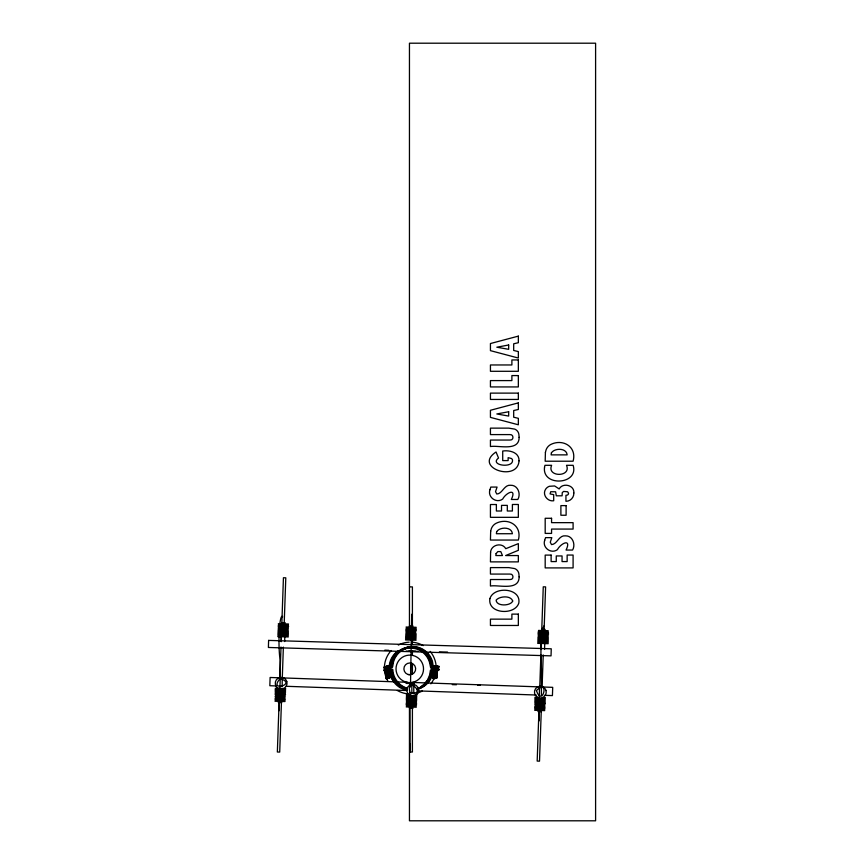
<?xml version="1.0" encoding="UTF-8"?>
<svg xmlns="http://www.w3.org/2000/svg" width="864" height="864" viewBox="0 0 864 864"><rect width="100%" height="100%" fill="white"/><g stroke="black" fill="none" stroke-linecap="round" stroke-linejoin="round"><path stroke-width="1.3" d="M410.087 744.055L410.054 752.425L409.968 692.572C405.464 674.406 428.328 696.244 409.968 692.572M410.476 686.956L411.718 614.261L411.815 620.06M281.124 641.455L281.264 636.746M284.656 641.552L284.796 636.844M544.558 649.458L544.73 643.561M279.115 701.568L277.355 752.004L279.709 752.09L281.88 689.699M279.947 677.668L281.016 647.028M281.2 641.693L283.435 577.735L285.79 577.822L284.213 623.128M282.301 677.754L283.37 647.104M538.898 711.968L537.181 761.076L539.514 761.162L541.696 698.771M539.773 686.902L540.886 654.869M541.069 649.534L543.262 586.818L545.605 586.894L544.115 629.597M542.106 686.977L543.229 654.955M279.115 710.705L280.249 678.64M392.224 665.863L386.1 666.371L386.154 667.883L387.493 667.796M432.356 670.583L438.502 670.054L438.512 669.308L431.892 669.611L431.093 674.438L429.116 679.223L425.963 683.327L421.859 686.48M431.795 674.255C429.872 680.972 424.494 686.362 417.776 688.284M420.39 687.074L424.494 683.921L427.648 679.817L429.624 675.032L430.423 670.205L436.244 669.935M280.066 678.661C267.721 692.734 298.058 683.856 280.066 678.661L280.066 659.815A24.635 3.046 -90 0 1 279.299 630.169A24.635 3.046 -90 0 1 282.658 616.874M433.663 669.881L432.529 674.46A20.585 20.585 0 0 1 417.971 689.008M389.405 667.138L390.593 662.558A20.585 20.585 0 0 1 430.348 662.558L431.158 667.084L439.182 667.116L439.214 666.371L433.231 666.241L432.529 661.792A20.585 20.585 0 0 0 392.764 661.792L391.954 667.105L385.398 667.289L385.376 666.544L391.316 666.382L392.062 661.964A20.585 20.585 0 0 1 431.827 661.964L432.389 666.468L433.22 667.116M480.276 685.26L477.576 685.174M410.054 586.894L412.409 586.894L412.409 627.167M438.491 666.544L432.367 666.112M389.362 666.749L387.256 666.749L387.256 665.831L389.362 665.831L389.308 667.289M389.254 666.792L389.945 666.792M435.942 666.792L437.119 666.792M387.374 667.429L389.761 667.483M434.549 667.429L436.936 667.483M385.906 667.57L389.07 667.656M433.08 667.57L436.244 667.656M388.346 667.71L389.945 667.71M433.253 667.796L434.743 667.796M435.942 667.71L437.119 667.71M387.547 668.12L389.945 668.164M434.722 668.12L437.119 668.164M386.078 668.25L389.761 668.39M433.253 668.25L436.936 668.39M385.906 668.477L389.07 668.574M433.08 668.477L436.244 668.574M386.078 668.704L387.493 668.704M388.346 668.617L389.945 668.617M433.253 668.704L434.668 668.704M435.942 668.617L437.119 668.617M385.906 668.93L389.761 668.844M433.08 668.93L436.936 668.844M387.547 669.028L389.945 669.071M434.722 669.028L437.119 669.071M386.078 669.622L386.64 669.622M436.968 669.125L436.968 669.881L439.204 669.881L439.214 669.125L432.594 669.438L431.827 674.633A20.585 20.585 0 0 1 417.269 689.191M389.2 670.216L389.761 670.216M389.254 670.442L389.945 670.442M389.2 670.669L390.031 670.95L390.593 675.227A20.585 20.585 0 0 0 405.151 689.774L407.365 690.131M436.709 670.648L437.044 669.902M388.076 670.896L390.69 670.788L390.69 669.622M435.942 670.896L437.864 670.788L437.864 669.622M386.078 670.993L389.999 670.961L389.999 669.794L386.554 669.794L386.554 670.961M433.274 670.993L437.173 670.961L437.173 669.794L433.728 669.794L433.728 670.961M385.906 671.22L387.742 671.22M388.249 671.134L389.761 671.134M433.102 671.22L434.819 671.22M435.802 671.134L436.936 671.134M386.078 671.447L389.945 671.36M433.274 671.447L437.119 671.36M389.761 671.587L385.085 671.555L385.085 670.388L386.802 670.388L386.802 671.555M432.259 671.555L436.936 671.587M385.906 671.674L389.945 671.814M433.08 671.674L437.119 671.814M386.078 671.9L389.243 671.998M433.253 671.9L436.417 671.998M385.906 672.127L387.774 672.127M388.249 672.041L389.761 672.041M433.08 672.127L434.916 672.127M435.802 672.041L436.936 672.041M386.078 672.354L389.945 672.268M433.253 672.354L437.119 672.268M387.374 672.451L389.761 672.494M434.549 672.451L436.936 672.494M385.906 672.581L389.07 672.678M433.08 672.581L436.244 672.678M386.078 672.808L389.945 672.721M433.253 672.808L437.119 672.721M385.906 673.045L387.774 673.045M388.249 672.959L389.761 672.959M433.08 673.045L434.916 673.045M435.802 672.959L436.936 672.959M387.547 673.132L389.945 673.186M434.722 673.132L437.119 673.186M386.078 673.272L389.761 673.412M433.253 673.272L436.936 673.412M385.906 673.499L389.07 673.585M433.08 673.499L436.244 673.585M386.078 673.726L387.493 673.726M388.346 673.639L389.945 673.639M433.253 673.726L434.743 673.726M435.942 673.639L437.119 673.639M385.906 673.952L389.761 673.866M433.08 673.952L436.936 673.866M387.547 674.05L389.945 674.093M434.722 674.05L437.119 674.093M386.078 674.179L389.761 674.32M433.253 674.179L436.936 674.32M385.906 674.406L389.07 674.503M433.08 674.406L436.244 674.503M386.078 674.633L387.493 674.633M388.346 674.546L389.945 674.546M433.253 674.633L434.743 674.633M435.942 674.546L437.119 674.546M385.906 674.87L389.761 674.773M433.08 674.87L436.936 674.773M387.547 674.957L389.945 675.011M434.722 674.957L437.119 675.011M386.078 675.097L389.761 675.238M433.253 675.097L436.936 675.238M385.906 675.324L389.07 675.41M433.08 675.324L436.244 675.41M386.078 675.551L387.493 675.551M388.346 675.464L389.945 675.464M433.253 675.551L434.743 675.551M435.942 675.464L437.119 675.464M385.906 675.778L389.761 675.691M433.08 675.778L436.936 675.691M387.547 675.875L389.945 675.918M434.722 675.875L437.119 675.918M386.078 676.004L389.243 676.102M433.253 676.004L436.417 676.102M385.906 676.231L387.493 676.231M388.346 676.145L389.761 676.145M433.08 676.231L434.916 676.231M435.802 676.145L436.936 676.145M386.078 676.458L389.945 676.372M433.253 676.458L437.119 676.372M387.374 676.555L389.761 676.598M434.549 676.555L436.936 676.598M385.906 676.696L389.945 676.836M433.08 676.696L437.119 676.836M386.078 676.922L389.243 677.009M433.253 676.922L436.417 677.009M385.906 677.149L387.493 677.149M388.346 677.063L389.761 677.063M433.08 677.149L434.916 677.149M435.802 677.063L436.936 677.063M386.078 677.376L389.945 677.29M433.253 677.376L437.119 677.29M387.374 677.462L389.761 677.516M434.549 677.462L436.936 677.516M385.906 677.603L389.945 677.743M433.08 677.603L437.119 677.743M386.078 677.83L389.804 677.927M433.253 677.83L436.979 677.927M385.906 678.056L389.102 678.11M433.08 678.056L436.277 678.11M386.078 678.283L387.59 678.283M433.253 678.283L434.765 678.283M385.906 678.51L387.774 678.51M433.08 678.51L434.948 678.51M386.046 678.694L387.634 678.694M433.22 678.694L434.808 678.694M412.031 682.927L413.618 682.927M411.329 683.1L413.759 683.068M411.188 683.251L413.575 683.262M411.361 683.435L413.759 683.446M409.86 683.694L413.575 683.629M409.72 683.845L413.759 683.813M409.892 684.029L413.575 683.996M409.72 684.212L413.759 684.18M409.892 684.396L413.575 684.364M409.72 684.58L413.759 684.547M409.892 684.774L410.843 684.774M409.72 684.958L410.897 684.958M409.892 685.141L410.843 685.141M409.72 685.325L410.897 685.325M409.892 685.508L410.843 685.508M410.054 752.004L412.409 752.004L412.409 707.702M406.231 651.089L418.068 651.402M439.387 651.877L447.541 652.061M409.547 683.683L412.247 683.748M452.282 684.634L456.44 684.731M541.62 629.327L545.152 629.435M409.439 625.936L412.97 626.033M281.74 622.609L285.217 622.717M538.466 630.418L548.23 630.709M406.08 627.005L416.254 627.307M278.327 623.689L288.5 623.992M538.229 631.584L548.402 631.886M406.048 628.193L416.221 628.484M279.709 624.91L278.294 624.866L288.468 625.169L287.053 625.126M544.644 632.956L548.575 633.074L537.98 632.761L542.03 632.88M405.799 629.359L416.394 629.672M278.046 626.033L288.641 626.357M537.948 633.938L548.543 634.252M405.767 630.536L416.362 630.85M278.197 627.221L288.425 627.523M538.099 635.116L548.316 635.418M408.197 631.789L405.929 631.724L415.606 632.005M278.176 628.398L288.382 628.7M538.067 636.293L548.273 636.595M405.886 632.902L416.092 633.204M278.132 629.575L288.252 629.878M537.883 637.47L548.392 637.783M405.702 634.068L416.21 634.381M277.949 630.752L288.457 631.066M537.851 638.647L548.359 638.96M405.67 635.245L416.178 635.558M277.916 631.93L288.425 632.243M537.764 639.824L548.37 640.138M405.583 636.422L416.189 636.736M277.841 633.107L288.436 633.42M537.732 641.002L548.338 641.315M405.551 637.6L416.156 637.913M277.798 634.284L288.403 634.597M537.71 642.179L548.284 642.492M405.529 638.777L416.102 639.09M277.873 635.461L288.36 635.774M537.678 643.356L548.251 643.669M405.497 639.954L416.07 640.267M277.744 636.638L288.317 636.952M285.714 688.597L275.227 688.284M275.119 689.461L285.682 689.774M534.838 697.356L538.369 697.464M545.411 697.669L542.419 697.583M406.372 693.954L408.661 694.019M415.109 694.213L416.934 694.267M275.108 690.638L285.617 690.952M534.805 698.533L545.368 698.846M406.339 695.131L411.847 695.293M413.381 695.336L416.902 695.444M275.076 691.816L285.584 692.129M534.805 699.71L545.314 700.024M406.339 696.308L416.848 696.622M275.162 693.004L285.422 693.306M534.773 700.888L545.27 701.201M406.296 697.486L416.804 697.799M274.957 694.17L285.563 694.494M534.686 702.065L545.281 702.378M406.22 698.663L416.815 698.976M285.239 695.66L275.378 695.369M534.838 703.253L545.249 703.555L544.525 703.534M406.177 699.84L416.783 700.153M275.087 696.535L285.293 696.838M534.805 704.43L545.011 704.732M406.339 701.017L416.545 701.33M275.27 697.723L285.034 698.015M535.032 705.607L544.892 705.91M406.307 702.205L416.513 702.508M274.871 698.89L285.379 699.203M534.589 706.774L545.098 707.087M406.123 703.372L416.632 703.685M275.033 700.067L285.12 700.369M534.557 707.951L545.065 708.264M406.091 704.549L416.599 704.862M275 701.244L285.077 701.546M534.719 709.139L544.806 709.441M406.253 705.737L416.34 706.039M278.262 702.518L281.761 702.626M534.686 710.316L544.774 710.618M406.22 706.914L416.308 707.216M537.948 711.59L541.458 711.698M409.482 708.188L412.992 708.296M279.536 677.808L270.119 677.484L269.838 685.724L276.566 685.962M283.576 677.948L407.376 682.279M412.765 682.463L539.255 686.88M541.372 686.956L552.712 687.344L552.42 695.596L544.352 695.315M405.994 683.402L412.722 683.64M285.984 686.286L407.095 690.52M417.863 690.898L536.274 695.023M408.942 651.002L415.67 651.305M384.836 650.138L388.843 650.322M408.251 674.557L410.627 674.644L410.627 663.088M407.484 689.332C397.667 688.424 391.295 679.072 390.377 670.054M407.516 688.284C399.2 686.005 393.098 678.164 392.828 669.589C391.219 667.84 388.001 670.064 386.078 669.168L386.154 670.648L383.929 670.648L383.908 669.902L386.694 669.881L386.694 669.125M406.814 688.457C400.108 686.534 394.718 681.156 392.796 674.438M392.213 670.216L387.547 669.935L387.623 669.308M538.877 719.474L539.071 720.911L539.449 687.528M541.404 695.477L541.404 668.531A28.771 3.64 -90 0 1 544.018 625.828M438.415 666.371L438.512 667.289L432.13 667.192L431.093 662.159A19.829 19.829 0 0 0 392.796 662.159M438.156 669.125L438.156 669.881M437.724 666.544L437.8 667.289M437.454 669.308L437.368 670.788M437.238 666.565L437.238 665.658L435.132 665.658L435.132 666.565M436.968 666.371L437.044 667.883L430.661 667.786L429.624 662.753A19.829 19.829 0 0 0 391.327 662.753L390.485 667.699L383.929 667.883L383.908 667.138L392.591 666.986L393.498 661.986A19.829 19.829 0 0 1 431.795 661.986M436.666 669.794L436.666 670.961M436.266 666.544L436.266 667.289M436.266 669.308L436.266 670.054M436.234 666.544L436.234 667.289M435.456 669.794L435.456 670.961M434.765 667.138L434.797 667.883M434.581 666.544L434.581 667.289M434.581 669.308L434.581 670.054M434.236 669.794L434.236 670.961M433.976 671.555L433.976 670.388L432.767 670.388L432.767 671.555M433.112 667.138L433.112 667.883M433.112 669.902L433.112 670.648L430.952 670.972L430.348 675.227A20.585 20.585 0 0 1 418.349 688.91M413.78 685.606L413.78 693.576M412.409 636.563L412.409 644.62M412.409 651.326L412.409 655.355M412.409 663.412L412.409 674.147M411.836 685.627L411.836 693.598M409.45 637.427L409.45 43.2L595.598 43.2L595.598 820.8L409.45 820.8L409.45 694.926M390.193 669.622L390.193 670.788M390.01 667.116L390.064 665.658L387.958 665.658L387.958 666.565M390.01 669.125L390.01 669.881M389.491 669.794L389.491 670.961M389.308 669.308L389.308 670.054M388.282 669.794L388.282 670.961M388.022 670.388L388.022 671.555M387.623 666.544L387.623 667.289M387.061 669.794L387.061 670.961M386.737 666.371L386.737 667.116M386.543 666.371L386.543 667.116M385.992 669.308L385.992 670.054M385.852 666.544L385.852 667.289M385.592 670.388L385.592 671.555M384.707 669.902L384.707 670.648M384.566 667.138L384.566 667.883M384.512 669.902L384.512 670.648M384.372 667.138L384.372 667.883M282.204 678.618L282.204 686.588M386.694 677.549A23.566 23.566 0 0 1 385.193 671.587M407.322 689.008A20.585 20.585 0 0 1 392.764 674.46L391.932 669.524L385.398 669.308L385.376 670.054L391.381 670.151L392.062 674.633A20.585 20.585 0 0 0 406.62 689.191M423.652 651.575A21.211 21.211 0 0 1 425.293 683.046M393.822 681.404A21.211 21.211 0 0 1 389.351 671.371M389.124 666.954A21.211 21.211 0 0 1 397.84 650.894M433.782 679.018A25.92 25.92 0 0 1 430.866 683.834M422.269 691.038A25.92 25.92 0 0 1 417.01 693.09M408.046 693.878A25.92 25.92 0 0 1 397.343 690.498M387.85 681.016A25.92 25.92 0 0 1 391.198 650.538M398.326 645.062A25.92 25.92 0 0 1 409.18 642.157M411.426 642.157A25.92 25.92 0 0 1 423.263 645.602M430.153 651.391A25.92 25.92 0 0 1 436.115 665.798M268.607 640.408L268.402 647.471L551.038 655.862L551.254 648.799L268.607 640.408M490.59 552.388L490.439 561.881L518.346 561.881L518.346 555.552L505.645 555.552L518.346 550.325L518.346 543.629L505.764 548.694C502.157 541.976 490.817 544.752 490.59 552.388M519.124 437.357C519.242 451.786 498.312 445.036 490.439 446.548L490.439 440.046L510.095 440.046C514.091 440.446 513.799 433.998 509.868 434.592L490.439 434.592L490.439 428.134L508.756 428.134L514.76 429.116A6.664 6.664 0 0 1 518.864 434.3L519.124 437.357M519.124 576.828C519.242 591.268 498.312 584.507 490.439 586.03L490.439 579.528L510.095 579.528C514.091 579.917 513.799 573.48 509.868 574.074L490.439 574.074L490.439 567.605L508.756 567.605L514.76 568.588A6.664 6.664 0 0 1 518.864 573.782L519.124 576.828M544.547 467.111C541.652 486.983 579.204 484.877 573.134 465.307L566.514 465.307C571.698 477.382 546.458 477.371 551.61 465.307L544.957 465.307L544.547 467.111M490.666 531.252L490.439 540.054L518.346 540.054C522.374 525.496 508.021 517.234 495.893 523.4A9.968 9.968 0 0 0 491.324 528.736L490.666 531.252M545.411 452.412L545.184 461.214L573.091 461.214C577.12 446.656 562.766 438.383 550.638 444.55A9.968 9.968 0 0 0 546.07 449.885L545.411 452.412M573.826 492.988C574.096 497.394 570.391 501.39 565.942 501.282L565.942 495.288L567.076 495.148A1.814 1.814 0 0 0 568.512 493.236L567.637 491.767L563.62 491.422L562.259 492.642L562.097 495.806L556.308 495.806L555.606 491.81L550.746 491.713L550.066 493.906L553.694 494.662L553.694 500.764C547.398 501.833 541.847 494.348 545.8 488.959A7.744 7.744 0 0 1 549.428 486.281L554.634 485.957L559.17 488.948C562.572 482.285 574.744 485.082 573.826 492.988M489.91 598.622C487.339 613.958 514.76 615.665 518.8 603.126C521.413 587.822 493.808 585.878 489.91 598.622M519.037 460.847C517.59 482.782 472.554 467.424 496.044 451.991L498.528 458.028C488.603 465.556 514.696 468.85 512.384 459.54L511.531 458.525L508.129 457.65L508.129 460.598L502.718 460.598L502.718 451.04C509.436 449.95 519.404 452.336 519.037 460.847M489.953 489.704C487.328 497.081 496.39 503.766 502.664 499.079C506.056 492.588 517.104 487.48 511.326 499.478L517.828 499.478C521.143 493.916 517.828 485.017 510.721 485.266C504.101 484.423 502.459 493.873 496.778 494.003L495.526 491.638L497.07 487.069L490.817 487.069L489.953 489.704M544.698 540.281C542.074 547.657 551.135 554.342 557.41 549.655C560.801 543.164 571.849 538.056 566.071 550.055L572.573 550.055C575.888 544.493 572.573 535.594 565.466 535.842C558.846 535 557.204 544.45 551.524 544.579L550.271 542.214L551.815 537.646L545.562 537.646L544.698 540.281M536.425 690.53C542.441 708.264 549.925 677.549 536.425 690.53M496.098 553.608L495.839 555.552L502.459 555.552L500.774 551.61L497.848 551.588L496.098 553.608M496.649 531.727L496.379 533.725L512.395 533.725C511.812 526.576 499.759 526.738 496.649 531.727M551.394 452.887L551.124 454.874L567.14 454.874C566.557 447.736 554.504 447.898 551.394 452.887M512.708 601.02C510.84 606.053 496.39 606.701 496.13 600.124C499.489 596.138 510.775 595.156 512.708 601.02M518.346 336.128L490.439 343.537L490.439 350.644L518.346 358.042L518.346 351.583L513.691 350.471L513.691 343.786L518.346 342.716L518.346 336.128M518.346 402.883L490.439 410.281L490.439 417.388L518.346 424.786L518.346 418.327L513.691 417.226L513.691 410.53L518.346 409.471L518.346 402.883M414.85 681.653L411.361 682.528A13.759 13.759 0 0 1 396.716 664.524A13.759 13.759 0 0 1 419.224 658.865A13.759 13.759 0 0 1 414.85 681.653M508.669 344.995L496.822 347.209L508.669 349.326L508.669 344.995M508.669 411.75L496.822 413.964L508.669 416.07L508.669 411.75M518.346 359.942L511.888 359.942L511.888 364.964L490.439 364.964L490.439 371.293L518.346 371.293L518.346 359.942M518.346 375.581L511.888 375.581L511.888 380.592L490.439 380.592L490.439 386.932L518.346 386.932L518.346 375.581M518.346 393.12L490.439 393.12L490.439 399.449L518.346 399.449L518.346 393.12M496.379 504.522L490.439 504.522L490.439 517.331L518.346 517.331L518.346 504.479L512.395 504.479L512.395 511.002L507.308 511.002L507.308 505.375L501.52 505.375L501.52 511.002L496.379 511.002L496.379 504.522M566.114 505.613L560.887 505.613L560.887 515.246L566.114 515.246L566.114 505.613M551.567 518.281L545.184 518.281L545.184 533.401L551.567 533.401L551.567 529.07L573.091 529.07L573.091 522.655L551.567 522.655L551.567 518.281M551.124 555.098L545.184 555.098L545.184 567.907L573.091 567.907L573.091 555.055L567.14 555.055L567.14 561.578L562.054 561.578L562.054 555.952L556.265 555.952L556.265 561.578L551.124 561.578L551.124 555.098M518.346 614.12L511.888 614.12L511.888 619.142L490.439 619.142L490.439 625.471L518.346 625.471L518.346 614.12M436.536 665.831L434.43 665.831L434.43 666.749L436.536 666.749L436.536 665.831M411.296 663.174L409.774 662.969A5.886 5.886 0 0 0 404.438 671.35A5.886 5.886 0 0 0 414.288 672.656A5.886 5.886 0 0 0 411.296 663.174M546.037 690.595L545.443 689.18A5.886 5.886 0 0 0 535.518 688.748A5.886 5.886 0 0 0 539.32 697.928A5.886 5.886 0 0 0 546.037 690.595M418.414 688.694L417.83 687.28A5.886 5.886 0 0 0 407.905 686.837A5.886 5.886 0 0 0 411.707 696.017A5.886 5.886 0 0 0 418.414 688.694M286.837 681.707L286.243 680.281A5.886 5.886 0 0 0 276.318 679.849A5.886 5.886 0 0 0 280.12 689.029A5.886 5.886 0 0 0 286.837 681.707"/></g></svg>
